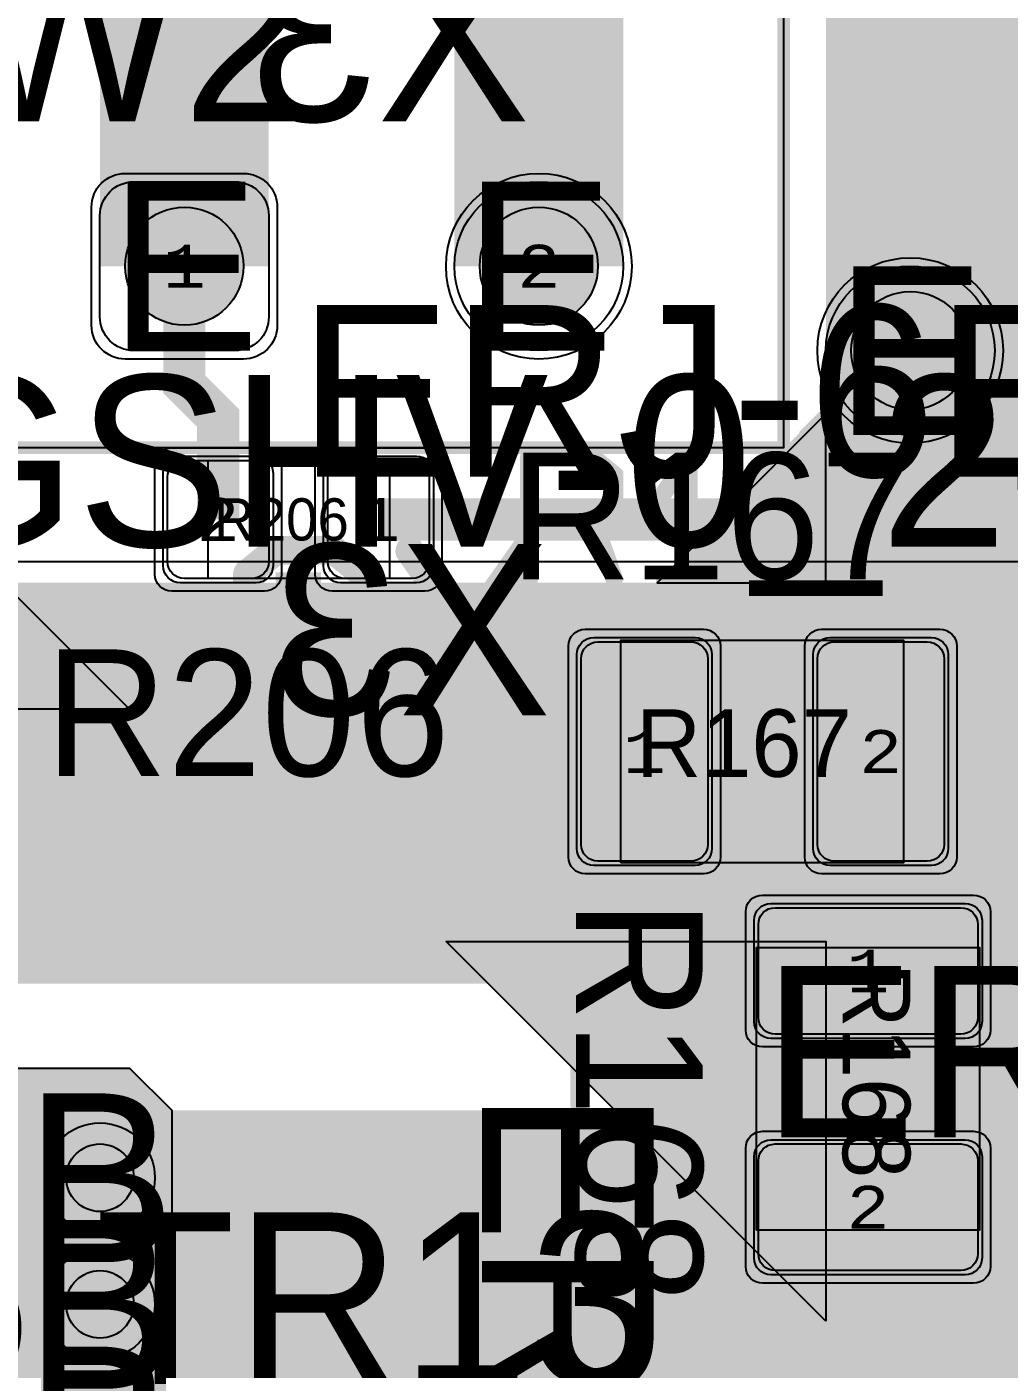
# Model space of a CAD drawing. Extents: x -18 to 179, y -60 to 172.
# Drawn here: x 70.03 to 81.67, y 108.43 to 124.34 of the extents above; entities that cross this region are included whole.
import ezdxf
from ezdxf.enums import TextEntityAlignment as Align

# ---------------------------------------------------------------- set-up
doc = ezdxf.new("R2010")
doc.units = 0
doc.header["$MEASUREMENT"] = 0
for name, color, linetype in [('ASSEMBLY_OUTLINES_BTM', 191, 'CONTINUOUS'), ('ASSEMBLY_OUTLINES_TOP', 102, 'CONTINUOUS'), ('ASSEMBLY_PART_NUMBERS_TOP', 102, 'CONTINUOUS'), ('ASSEMBLY_REF_DES_BTM', 191, 'CONTINUOUS'), ('ASSEMBLY_REF_DES_TOP', 102, 'CONTINUOUS'), ('DRILL_DRAWING', 21, 'CONTINUOUS'), ('GENERATED_SILKSCREEN_BTM', 255, 'CONTINUOUS'), ('GENERATED_SILKSCREEN_TOP', 140, 'CONTINUOUS'), ('MOUNTING_HOLE_PADS_LAYER14', 150, 'CONTINUOUS'), ('MOUNTING_HOLE_PADS_LAYER15', 230, 'CONTINUOUS'), ('MOUNTING_HOLES_LAYER_BOT17', 42, 'CONTINUOUS'), ('MOUNTING_HOLES_LAYER_TOP', 42, 'CONTINUOUS'), ('PART_HOLES_LAYER_BOTTOM', 30, 'CONTINUOUS'), ('PART_HOLES_LAYER_TOP', 30, 'CONTINUOUS'), ('PART_PADS_LAYER_BOTTOM', 230, 'CONTINUOUS'), ('PART_PADS_LAYER_TOP', 150, 'CONTINUOUS'), ('PART_PADS_SMD_TOP', 150, 'CONTINUOUS'), ('PIN_NUMBERS_BTM', 8, 'CONTINUOUS'), ('PIN_NUMBERS_TOP', 8, 'CONTINUOUS'), ('PLACEMENT_OUTLINES_BTM', 222, 'CONTINUOUS'), ('PLACEMENT_OUTLINES_TOP', 130, 'CONTINUOUS'), ('PLANE_DATA_LAYER_BOTTOM', 230, 'CONTINUOUS'), ('PLANE_DATA_LAYER_TOP', 150, 'CONTINUOUS'), ('PLANE_SHAPES_LAYER_BOTTOM', 230, 'CONTINUOUS'), ('PLANE_SHAPES_LAYER_TOP', 150, 'CONTINUOUS'), ('SILKSCREEN_OUTLINES_BTM', 211, 'CONTINUOUS'), ('SILKSCREEN_OUTLINES_TOP', 150, 'CONTINUOUS'), ('SILKSCREEN_REF_DES_BTM', 211, 'CONTINUOUS'), ('SILKSCREEN_REF_DES_TOP', 150, 'CONTINUOUS'), ('SOLDERMASK_PADS_BTM', 102, 'CONTINUOUS'), ('SOLDERMASK_PADS_TOP', 102, 'CONTINUOUS'), ('SOLDERPASTE_PADS_TOP', 254, 'CONTINUOUS'), ('TRACES_LAYER_TOP', 150, 'CONTINUOUS'), ('VIA_HOLES_LAYER_BOTTOM', 30, 'CONTINUOUS'), ('VIA_HOLES_LAYER_TOP', 30, 'CONTINUOUS'), ('VIA_PADS_LAYER_BOTTOM', 230, 'CONTINUOUS'), ('VIA_PADS_LAYER_TOP', 150, 'CONTINUOUS')]:
    doc.layers.add(name, color=color, linetype=linetype)
doc.styles.add('COURIER_NEW', font='COUR.TTF')
doc.styles.add('VERIBEST_GERBER_0', font='txt')

msp = doc.modelspace()

# ---------------------------------------------------------------- hatches: boundary and pattern name
at = {"layer": 'MOUNTING_HOLES_LAYER_BOT17'}
h = msp.add_hatch(color=256, dxfattribs=at)
edge = h.paths.add_edge_path()
edge.add_arc((80.5, 120.5), 0.7, 0, 360)
at = {"layer": 'MOUNTING_HOLES_LAYER_TOP'}
h = msp.add_hatch(color=256, dxfattribs=at)
edge = h.paths.add_edge_path()
edge.add_arc((80.5, 120.5), 0.7, 0, 360)
at = {"layer": 'PART_HOLES_LAYER_BOTTOM'}
h = msp.add_hatch(color=256, dxfattribs=at)
edge = h.paths.add_edge_path()
edge.add_arc((71.9, 121.5), 0.7, 0, 360)
h = msp.add_hatch(color=256, dxfattribs=at)
edge = h.paths.add_edge_path()
edge.add_arc((76.1, 121.5), 0.7, 0, 360)
at = {"layer": 'PART_HOLES_LAYER_TOP'}
h = msp.add_hatch(color=256, dxfattribs=at)
edge = h.paths.add_edge_path()
edge.add_arc((71.9, 121.5), 0.7, 0, 360)
h = msp.add_hatch(color=256, dxfattribs=at)
edge = h.paths.add_edge_path()
edge.add_arc((76.1, 121.5), 0.7, 0, 360)
at = {"layer": 'PLANE_DATA_LAYER_BOTTOM'}
h = msp.add_hatch(color=256, dxfattribs=at)
h.paths.add_polyline_path([(84.5, 109.0762, -0.414213562), (84.4238, 109), (79.531562, 109, -0.198913366), (79.47768, 109.022318), (75.000002, 113.499998, 0.207684346), (74.999996, 113.5), (67.250004, 113.5, 0.207684346), (67.249998, 113.499998), (66.250002, 112.500002), (66.25, 112.499996), (66.25, 91.899, -0.63705457), (66.124822, 91.840625, 0.622482469), (63.251524, 90.573021, -0.402042963), (63.17539, 90.5), (62.3262, 90.5, -0.414213562), (62.25, 90.5762), (62.25, 96.249996), (62.249997, 96.250001), (59.750002, 98.749998, 0.207684346), (59.749996, 98.75), (54.750004, 98.75, 0.207684346), (54.749998, 98.749998), (52.250002, 96.250002), (52.25, 96.249996), (52.249998, 94.53156), (52.249998, 94.531559, -0.198909956), (52.22768, 94.477678), (51.522322, 93.77232, -0.198913366), (51.46844, 93.750002), (49.03156, 93.750002, -0.198913366), (48.977678, 93.77232), (48.27232, 94.477678, -0.198909956), (48.250002, 94.531559), (48.250002, 97.468441, -0.198909956), (48.27232, 97.522322), (51.477678, 100.72768, -0.198913366), (51.53156, 100.749998), (62.249996, 100.75, 0.207684346), (62.250002, 100.750002), (63.499998, 101.999998), (63.5, 102.000004), (63.5, 112.499996), (63.499997, 112.500001), (62.500002, 113.499998, 0.207684346), (62.499996, 113.5), (42.500004, 113.5, 0.207684346), (42.499998, 113.499998), (39.022321, 110.022318, -0.198913366), (38.968439, 110), (33.281863, 110, -0.496231947), (33.208459, 110.096651, 0.068033136), (33.28, 110.619998), (33.28, 110.62, 1), (29.38, 110.62), (29.38, 110.619998, 0.068033136), (29.451541, 110.096651, -0.496235885), (29.378137, 110), (28.3262, 110, -0.414213562), (28.25, 110.0762), (28.25, 117.6738, -0.414213562), (28.3262, 117.75), (77.499996, 117.75, 0.207684346), (77.500002, 117.750002), (79.262729, 119.512731, -0.433046472), (79.373821, 119.509183, 2.260323396), (79.62086, 121.715365, -0.612080087), (79.5, 121.777106), (79.5, 127.4238, -0.414213562), (79.5762, 127.5), (84.4238, 127.5, -0.414213562), (84.5, 127.4238)], flags=0)
h.paths.add_polyline_path([(33.7, 115, -1), (36.8, 115, -1)], flags=0)
h.paths.add_polyline_path([(48.45, 95.75, -1), (52.05, 95.75, -1)], flags=0)
h.paths.add_polyline_path([(62.49, 95.75, -1), (66.09, 95.75, -1)], flags=0)
for points in [[(80.5, 120.5), (80.5, 122.0762)], [(80.5, 120.5), (82.0762, 120.5)], [(80.5, 120.5), (80.5, 118.9238)]]:
    msp.add_hatch(color=256, dxfattribs=at).paths.add_polyline_path(points, is_closed=False, flags=0)
h = msp.add_hatch(color=256, dxfattribs=at)
h.paths.add_polyline_path([(71.75, 91.230342, -0.812871578), (71.603959, 91.199868, 0.795686012), (68.251524, 90.573021, -0.402042963), (68.17539, 90.5), (67.8262, 90.5, -0.414213562), (67.75, 90.5762), (67.750002, 111.46844), (67.750002, 111.468441, -0.198909956), (67.77232, 111.522322), (68.227678, 111.97768, -0.198913366), (68.28156, 111.999998), (71.21844, 111.999998, -0.198913366), (71.272322, 111.97768), (71.727682, 111.52232, -0.198909956), (71.75, 111.468439)], flags=0)
h.paths.add_polyline_path([(67.95, 95.75, -1), (71.55, 95.75, -1)], flags=0)
at = {"layer": 'PLANE_DATA_LAYER_TOP'}
h = msp.add_hatch(color=256, dxfattribs=at)
h.paths.add_polyline_path([(86.5, 102.9238), (86.499998, 94.03156), (86.499998, 94.031559, -0.198909956), (86.47768, 93.977678), (86.272322, 93.77232, -0.198913366), (86.21844, 93.750002), (82.53156, 93.750002, -0.198913366), (82.477678, 93.77232), (77.250002, 98.999998, 0.207684346), (77.249996, 99), (47.750004, 99, 0.207684346), (47.749998, 98.999998), (46.750002, 98.000002), (46.75, 97.999996), (46.749998, 94.03156), (46.749998, 94.031559, -0.198909956), (46.72768, 93.977678), (46.522322, 93.77232, -0.198913366), (46.46844, 93.750002), (39.031562, 93.75, -0.198913366), (38.97768, 93.772318), (34.500002, 98.249998, 0.207684346), (34.499996, 98.25), (19.53156, 98.250002, -0.198913366), (19.477678, 98.27232), (12.750002, 104.999998, 0.207684346), (12.749996, 105), (3.8262, 105, -0.414213562), (3.75, 105.0762), (3.75, 108.1738, -0.414213562), (3.8262, 108.25), (18.218438, 108.25, -0.198913366), (18.27232, 108.227682), (18.999998, 107.500002, 0.207684346), (19.000004, 107.5), (23.5, 107.499999), (36.4238, 107.499998, -0.414213562), (36.5, 107.423798), (36.5, 105.65, 0.414213562), (36.95, 105.2), (39.05, 105.2, 0.414213562), (39.5, 105.65), (39.5, 106.9238, -0.414213562), (39.5762, 107), (40.4238, 107, -0.414213562), (40.5, 106.9238), (40.5, 106.000004), (40.500003, 105.999999), (42.99, 103.51), (43.499998, 103.000002, 0.207684346), (43.500004, 103), (45.499996, 103, 0.207684346), (45.500002, 103.000002), (47.999998, 105.499998), (48, 105.500004), (48, 106.787367, -0.081912832), (48.004036, 106.811837, 0.164930122), (48.004036, 109.188162, -0.081912832), (48, 109.212632), (48.000002, 120.718439, -0.198909956), (48.02232, 120.77232), (48.749998, 121.499998), (48.75, 121.500004), (48.750002, 128.46844), (48.750002, 128.468441, -0.198909956), (48.77232, 128.522322), (49.727678, 129.47768, -0.198913366), (49.78156, 129.499998), (68.9238, 129.5, -0.414213562), (69, 129.4238), (69, 124.3262, -0.414213562), (68.9238, 124.25), (65.000004, 124.25, 0.207684346), (64.999998, 124.249998), (64.250002, 123.500002), (64.25, 123.499996), (64.25, 119.500004), (64.250003, 119.499999), (64.999998, 118.750002, 0.207684346), (65.000004, 118.75), (65.073765, 118.75, -0.549588453), (65.142729, 118.641391, 0.110270202), (65.1, 118.45), (65.1, 117.25, 0.414213562), (65.55, 116.8), (66.95, 116.8, 0.414213562), (67.4, 117.25), (67.4, 118.450001, 0.110269556), (67.357271, 118.64139, -0.110266008), (67.350036, 118.673798), (67.350036, 118.673799, -0.414213562), (67.426236, 118.749999), (68.71844, 118.749998, -0.198913366), (68.772322, 118.72768), (71.249998, 116.250002, 0.207684346), (71.250004, 116.25), (75.4238, 116.25, -0.414213562), (75.5, 116.1738), (75.5, 113.0762, -0.414213562), (75.4238, 113), (52.000004, 113, 0.207684346), (51.999998, 112.999998), (49.750002, 110.750002), (49.75, 110.749996), (49.75, 105.500004), (49.750003, 105.499999), (52.249998, 103.000002, 0.207684346), (52.250004, 103), (62.5738, 103, -0.414213562), (62.65, 102.9238), (62.65, 101.75, 0.414213562), (63.1, 101.3), (65.4, 101.3, 0.414213562), (65.85, 101.75), (65.85, 102.9238, -0.414213562), (65.9262, 103), (71.579649, 103, -0.669857772), (71.63328, 102.869669, 0.200116963), (71.5, 102.55), (71.5, 100.65, 0.414213562), (71.95, 100.2), (74.05, 100.2, 0.414213562), (74.5, 100.65), (74.5, 102.55, 0.200116963), (74.36672, 102.869669, -0.669857772), (74.420351, 103), (78.5738, 103, -0.414213562), (78.65, 102.9238), (78.65, 101.75, 0.414213562), (79.1, 101.3), (81.4, 101.3, 0.414213562), (81.85, 101.75), (81.85, 102.9238, -0.414213562), (81.9262, 103), (83.388571, 103, -0.414213562), (83.464771, 102.9238, -0.059444601), (83.462632, 102.905872, 0.059444266), (83.45, 102.8), (83.45, 100.7, 0.414213562), (83.9, 100.25), (85.8, 100.25, 0.414213562), (86.25, 100.7), (86.25, 102.8, 0.059444266), (86.237368, 102.905872, -0.059444601), (86.235229, 102.9238, -0.414213562), (86.311429, 103), (86.4238, 103, -0.414213562)], flags=0)
h.paths.add_polyline_path([(9.177854, 105.975715, 0.787865658), (11.73, 106.589999), (11.73, 106.590001, 0.787865658), (9.177854, 107.204285, -0.611991571), (9.042146, 107.204285, 0.612002153), (6.637854, 107.204285, -0.611991571), (6.502146, 107.204285, 0.787865658), (3.95, 106.590001), (3.95, 106.589999, 0.787865658), (6.502146, 105.975715, -0.611991571), (6.637854, 105.975715, 0.612002153), (9.042146, 105.975715, -0.611991571)], flags=0)
h.paths.add_polyline_path([(28.999998, 101.749998), (29, 101.750004), (29, 104.249996), (28.999997, 104.250001), (27.500002, 105.749998, 0.207684346), (27.499996, 105.75), (25.000004, 105.75, 0.207684346), (24.999998, 105.749998), (23.500002, 104.250002), (23.5, 104.249996), (23.5, 101.750004), (23.500003, 101.749999), (24.999998, 100.250002, 0.207684346), (25.000004, 100.25), (27.499996, 100.25, 0.207684346), (27.500002, 100.250002)], flags=0)
h.paths.add_polyline_path([(42.99, 95.75, -1), (46.59, 95.75, -1)], flags=0)
h.paths.add_polyline_path([(56.25, 100.075, 0.414213562), (56.6, 100.425), (56.6, 101.125, 0.414213562), (56.25, 101.475), (55.25, 101.475, 0.414213562), (54.9, 101.125), (54.9, 100.425, 0.414213562), (55.25, 100.075)], flags=0)
h.paths.add_polyline_path([(82.49, 95.75, -1), (86.09, 95.75, -1)], flags=0)
h = msp.add_hatch(color=256, dxfattribs=at)
h.paths.add_polyline_path([(110.5, 104.5762, -0.414213562), (110.4238, 104.5), (106.1762, 104.5, -0.414213562), (106.1, 104.5762), (106.1, 105.75, 0.414213562), (105.65, 106.2), (103.35, 106.2, 0.414213562), (102.9, 105.75), (102.9, 104.5762, -0.414213562), (102.8238, 104.5), (81.9262, 104.5, -0.414213562), (81.85, 104.5762), (81.85, 105.75, 0.414213562), (81.4, 106.2), (79.1, 106.2, 0.414213562), (78.65, 105.75), (78.65, 104.5762, -0.414213562), (78.5738, 104.5), (74.420351, 104.5, -0.669857772), (74.36672, 104.630331, 0.200116963), (74.5, 104.95), (74.5, 106.85, 0.414213562), (74.05, 107.3), (71.95, 107.3, 0.414213562), (71.5, 106.85), (71.5, 104.95, 0.200116963), (71.63328, 104.630331, -0.669857772), (71.579649, 104.5), (65.9262, 104.5, -0.414213562), (65.85, 104.5762), (65.85, 105.75, 0.414213562), (65.4, 106.2), (63.1, 106.2, 0.414213562), (62.65, 105.75), (62.65, 104.5762, -0.414213562), (62.5738, 104.5), (57.3262, 104.5, -0.414213562), (57.25, 104.5762), (57.25, 111.4238, -0.414213562), (57.3262, 111.5), (78.62109, 111.5, -0.796955112), (78.654239, 111.355188, 0.287752069), (78.4, 110.95), (78.4, 109.75, 0.414213562), (78.85, 109.3), (81.15, 109.3, 0.414213562), (81.6, 109.75), (81.6, 110.95, 0.287752069), (81.345761, 111.355188, -0.796955112), (81.37891, 111.5), (110.4238, 111.5, -0.414213562), (110.5, 111.4238)], flags=0)
h.paths.add_polyline_path([(61.25, 105.5, 0.414213562), (61.9, 106.15), (61.9, 109.35, 0.414213562), (61.25, 110), (58.65, 110, 0.414213562), (58, 109.35), (58, 106.15, 0.414213562), (58.65, 105.5)], flags=0)
for points in [[(78.9, 110.9), (78.335747, 111.061489)], [(81.1, 110.9), (81.664256, 111.061479)], [(78.9, 109.8), (78.47792, 109.37792)], [(81.1, 109.8), (81.52208, 109.37792)]]:
    msp.add_hatch(color=256, dxfattribs=at).paths.add_polyline_path(points, is_closed=False, flags=0)
at = {"layer": 'PLANE_SHAPES_LAYER_BOTTOM'}
for points in [[(79.5, 119.75), (77.5, 117.75), (79.5, 117.75)], [(79.5, 109), (75, 113.5), (79.5, 113.5)], [(71.75, 90.5), (67.75, 90.5), (67.75, 111.5), (68.25, 112), (71.25, 112), (71.75, 111.5)]]:
    msp.add_hatch(color=256, dxfattribs=at).paths.add_polyline_path(points, flags=0)
at = {"layer": 'PLANE_SHAPES_LAYER_TOP'}
msp.add_hatch(color=256, dxfattribs=at).paths.add_polyline_path([(69, 118.5), (71.25, 116.25), (69, 116.25)], flags=0)
at = {"layer": 'VIA_HOLES_LAYER_BOTTOM'}
h = msp.add_hatch(color=256, dxfattribs=at)
edge = h.paths.add_edge_path()
edge.add_arc((70.9, 110.7), 0.4, 0, 360)
h = msp.add_hatch(color=256, dxfattribs=at)
edge = h.paths.add_edge_path()
edge.add_arc((70.9, 109.2), 0.4, 0, 360)
at = {"layer": 'VIA_HOLES_LAYER_TOP'}
h = msp.add_hatch(color=256, dxfattribs=at)
edge = h.paths.add_edge_path()
edge.add_arc((70.9, 110.7), 0.4, 0, 360)
h = msp.add_hatch(color=256, dxfattribs=at)
edge = h.paths.add_edge_path()
edge.add_arc((70.9, 109.2), 0.4, 0, 360)

# ---------------------------------------------------------------- linework, layer by layer
at = {"layer": 'ASSEMBLY_OUTLINES_BTM'}
msp.add_lwpolyline([(69, 119.35), (69, 129.15), (79, 129.15), (79, 119.35)], close=True, dxfattribs=at)
for centre in [(51, 145), (96.75, 145)]:
    msp.add_circle(centre, 22.5, dxfattribs=at)
at = {"layer": 'ASSEMBLY_OUTLINES_TOP'}
for points in [[(72.18, 117.8), (72.18, 119.2), (74.33, 119.2), (74.33, 117.8)], [(41, 98), (41, 118), (118, 118), (118, 98)], [(77.07, 114.43), (77.07, 117.07), (80.42, 117.07), (80.42, 114.43)], [(78.68, 110.08), (78.68, 113.43), (81.32, 113.43), (81.32, 110.08)]]:
    msp.add_lwpolyline(points, close=True, dxfattribs=at)
at = {"layer": 'GENERATED_SILKSCREEN_BTM', "const_width": 0.15}
msp.add_lwpolyline([(119.250005, 145, -0.301696762), (105.485907, 124.265147, 0.000004483), (105.485912, 124.265159, 1.199961182), (81.227729, 161.288305, 0.000003714), (81.227719, 161.288309, -0.659507056), (119.250005, 145)], format="xyb", dxfattribs=at)
msp.add_lwpolyline([(69, 119.35), (69, 129.15), (79, 129.15), (79, 119.35)], close=True, dxfattribs=at)
at = {"layer": 'GENERATED_SILKSCREEN_BTM', "const_width": 0.254}
for points in [[(73.695776, 116.151584), (74.039184, 116.429968), (74.04528, 116.434032), (74.049344, 116.440128), (74.051376, 116.446224), (74.051376, 116.45232), (74.049344, 116.466544), (74.041216, 116.480768), (74.031056, 116.490928), (74.018864, 116.499056), (74.00464, 116.501088), (73.990416, 116.497024), (73.6592, 116.226768), (73.002864, 116.226768), (72.685872, 116.4828), (72.685872, 116.860752), (72.9988, 117.118816), (73.336112, 117.118816), (73.352368, 117.12288), (73.362528, 117.131008), (73.368624, 117.145232), (73.370656, 117.159456), (73.368624, 117.17368), (73.362528, 117.185872), (73.352368, 117.196032), (73.336112, 117.200096), (72.9988, 117.200096), (72.685872, 117.45816), (72.685872, 117.836112), (73.002864, 118.092144), (73.6592, 118.092144), (73.990416, 117.821888), (74.00464, 117.817824), (74.018864, 117.819856), (74.031056, 117.825952), (74.041216, 117.838144), (74.049344, 117.850336), (74.051376, 117.86456), (74.051376, 117.872688), (74.049344, 117.878784), (74.04528, 117.88488), (74.039184, 117.888944), (73.695776, 118.167328), (73.68968, 118.16936), (73.683584, 118.171392), (73.681552, 118.173424), (73.673424, 118.175456), (72.98864, 118.175456), (72.97848, 118.173424), (72.974416, 118.171392), (72.970352, 118.16936), (72.962224, 118.167328), (72.618816, 117.888944), (72.61272, 117.878784), (72.610688, 117.870656), (72.606624, 117.86456), (72.604592, 117.856432), (72.604592, 117.43784), (72.606624, 117.431744), (72.610688, 117.41752), (72.61272, 117.40736), (72.618816, 117.403296), (72.91752, 117.159456), (72.618816, 116.915616), (72.616784, 116.911552), (72.61272, 116.907488), (72.610688, 116.905456), (72.610688, 116.901392), (72.606624, 116.887168), (72.604592, 116.881072), (72.604592, 116.46248), (72.606624, 116.45232), (72.610688, 116.444192), (72.61272, 116.436064), (72.618816, 116.429968), (72.962224, 116.151584), (72.970352, 116.14752), (72.972384, 116.145488), (72.97848, 116.145488), (72.980512, 116.143456), (72.982544, 116.143456), (72.98864, 116.143456), (73.673424, 116.143456), (73.681552, 116.145488), (73.68968, 116.14752), (73.695776, 116.151584)], [(74.597984, 116.161744), (75.250256, 117.086304), (75.902528, 116.161744), (75.908624, 116.153616), (75.91472, 116.149552), (75.920816, 116.14752), (75.926912, 116.14752), (75.941136, 116.151584), (75.953328, 116.15768), (75.963488, 116.16784), (75.971616, 116.180032), (75.973648, 116.196288), (75.967552, 116.210512), (75.303088, 117.159456), (75.967552, 118.1084), (75.973648, 118.122624), (75.973648, 118.136848), (75.96552, 118.151072), (75.95536, 118.161232), (75.941136, 118.167328), (75.926912, 118.171392), (75.91472, 118.16936), (75.902528, 118.1592), (75.250256, 117.232608), (74.597984, 118.1592), (74.587824, 118.16936), (74.575632, 118.171392), (74.561408, 118.167328), (74.547184, 118.161232), (74.534992, 118.151072), (74.528896, 118.136848), (74.526864, 118.122624), (74.530928, 118.1084), (75.201488, 117.159456), (74.530928, 116.210512), (74.526864, 116.194256), (74.528896, 116.180032), (74.534992, 116.165808), (74.547184, 116.155648), (74.561408, 116.14752), (74.5736, 116.145488), (74.587824, 116.149552), (74.597984, 116.161744)]]:
    msp.add_lwpolyline(points, dxfattribs=at)
at = {"layer": 'GENERATED_SILKSCREEN_TOP', "const_width": 0.15}
for points in [[(77.01375, 118.6945), (77.01825, 118.6975), (77.01975, 118.705), (77.02425, 118.7125), (77.02425, 118.72), (77.02425, 119.029), (77.02425, 119.0365), (77.01975, 119.041), (77.01975, 119.0455), (77.01825, 119.047), (77.01675, 119.0485), (77.01375, 119.0515), (76.75875, 119.2585), (76.75125, 119.2615), (76.74525, 119.263), (76.73925, 119.2645), (75.98325, 119.2645), (75.96975, 119.2615), (75.96075, 119.254), (75.95325, 119.245), (75.95025, 119.2345), (75.95025, 117.7945), (75.95325, 117.7825), (75.96075, 117.775), (75.96975, 117.7705), (75.98025, 117.769), (75.99225, 117.7705), (76.00275, 117.775), (76.01025, 117.7825), (76.01325, 117.7945), (76.01325, 118.4845), (76.71825, 118.4845), (76.96425, 117.7855), (76.97025, 117.775), (76.98075, 117.769), (76.99275, 117.7675), (77.00175, 117.7705), (77.01075, 117.775), (77.01825, 117.7825), (77.02275, 117.793), (77.01975, 117.805), (76.77375, 118.504), (77.01375, 118.6945)], [(77.58525, 117.826), (77.57325, 117.823), (77.56725, 117.817), (77.56275, 117.8065), (77.56125, 117.7945), (77.56275, 117.784), (77.56725, 117.7735), (77.57325, 117.766), (77.58525, 117.7645), (78.17025, 117.7645), (78.18075, 117.766), (78.18975, 117.7735), (78.19425, 117.784), (78.19575, 117.7945), (78.19425, 117.8065), (78.18975, 117.817), (78.18075, 117.823), (78.17025, 117.826), (77.90625, 117.826), (77.90625, 119.2345), (77.90475, 119.245), (77.90025, 119.2525), (77.89275, 119.257), (77.88225, 119.2585), (77.87475, 119.26), (77.86725, 119.26), (77.86125, 119.257), (77.85525, 119.251), (77.56275, 118.84), (77.55825, 118.8295), (77.55825, 118.819), (77.56275, 118.81), (77.57025, 118.8025), (77.57925, 118.7965), (77.58975, 118.7935), (77.59575, 118.7935), (77.60025, 118.795), (77.60775, 118.804), (77.84775, 119.14), (77.84775, 117.826), (77.58525, 117.826)], [(79.54275, 119.2585), (79.79475, 119.053), (79.80225, 119.0455), (79.80375, 119.0335), (79.80225, 119.0245), (79.79925, 119.017), (79.79475, 119.011), (79.78725, 119.005), (79.77975, 119.0005), (79.77225, 118.999), (79.76475, 118.999), (79.75875, 119.0035), (79.51275, 119.203), (79.02675, 119.203), (78.79575, 119.014), (78.79575, 118.4755), (78.99975, 118.642), (79.00575, 118.6435), (79.00875, 118.645), (79.01025, 118.645), (79.01025, 118.6465), (79.01775, 118.648), (79.52325, 118.648), (79.52925, 118.6465), (79.52925, 118.645), (79.53225, 118.645), (79.53675, 118.6435), (79.54125, 118.642), (79.79475, 118.438), (79.79625, 118.4335), (79.79925, 118.432), (79.80075, 118.4305), (79.80075, 118.4275), (79.80375, 118.417), (79.80525, 118.4125), (79.80525, 118), (79.80375, 117.9925), (79.80075, 117.9865), (79.79925, 117.9805), (79.79475, 117.976), (79.54275, 117.7705), (79.53525, 117.7675), (79.53375, 117.766), (79.53075, 117.766), (79.52775, 117.7645), (79.52625, 117.7645), (79.52325, 117.7645), (79.01775, 117.7645), (79.01175, 117.766), (79.00575, 117.7675), (78.99975, 117.7705), (78.74775, 117.976), (78.74475, 117.979), (78.74175, 117.9805), (78.73875, 117.985), (78.73575, 117.9955), (78.73425, 118), (78.73425, 119.029), (78.73575, 119.0365), (78.73875, 119.0425), (78.74175, 119.0455), (78.74475, 119.0485), (78.74775, 119.053), (78.99975, 119.2585), (79.00575, 119.26), (79.01025, 119.2615), (79.01175, 119.263), (79.01775, 119.2645), (79.52325, 119.2645), (79.52925, 119.263), (79.53075, 119.263), (79.53225, 119.2615), (79.53675, 119.26), (79.54275, 119.2585)], [(80.35875, 117.8095), (80.35575, 117.799), (80.35725, 117.7885), (80.36475, 117.7795), (80.37225, 117.7735), (80.38275, 117.7705), (80.39325, 117.769), (80.40225, 117.772), (80.40975, 117.781), (81.21825, 119.2195), (81.22125, 119.227), (81.22125, 119.233), (81.22125, 119.239), (81.21825, 119.245), (81.21375, 119.254), (81.20775, 119.26), (81.20025, 119.263), (81.19275, 119.2645), (80.18025, 119.2645), (80.16975, 119.2615), (80.16225, 119.254), (80.15625, 119.245), (80.15475, 119.233), (80.15625, 119.2225), (80.16225, 119.212), (80.16975, 119.2045), (80.18025, 119.203), (81.14175, 119.203), (80.35875, 117.8095)], [(76.01325, 119.203), (76.73025, 119.203), (76.96425, 119.014), (76.96425, 118.735), (76.73025, 118.5445), (76.01325, 118.5445), (76.01325, 119.203)], [(78.79575, 118.3975), (78.79575, 118.015), (79.02675, 117.826), (79.51125, 117.826), (79.74525, 118.015), (79.74525, 118.3975), (79.51125, 118.588), (79.02675, 118.588), (78.79575, 118.3975)], [(71.5145, 116.3645), (71.519, 116.3675), (71.5205, 116.375), (71.525, 116.3825), (71.525, 116.39), (71.525, 116.699), (71.525, 116.7065), (71.5205, 116.711), (71.5205, 116.7155), (71.519, 116.717), (71.5175, 116.7185), (71.5145, 116.7215), (71.2595, 116.9285), (71.252, 116.9315), (71.246, 116.933), (71.24, 116.9345), (70.484, 116.9345), (70.4705, 116.9315), (70.4615, 116.924), (70.454, 116.915), (70.451, 116.9045), (70.451, 115.4645), (70.454, 115.4525), (70.4615, 115.445), (70.4705, 115.4405), (70.481, 115.439), (70.493, 115.4405), (70.5035, 115.445), (70.511, 115.4525), (70.514, 115.4645), (70.514, 116.1545), (71.219, 116.1545), (71.465, 115.4555), (71.471, 115.445), (71.4815, 115.439), (71.4935, 115.4375), (71.5025, 115.4405), (71.5115, 115.445), (71.519, 115.4525), (71.5235, 115.463), (71.5205, 115.475), (71.2745, 116.174), (71.5145, 116.3645)], [(70.514, 116.873), (71.231, 116.873), (71.465, 116.684), (71.465, 116.405), (71.231, 116.2145), (70.514, 116.2145), (70.514, 116.873)], [(72.6785, 116.9285), (72.9305, 116.723), (72.935, 116.7155), (72.9365, 116.7095), (72.9395, 116.705), (72.941, 116.699), (72.941, 116.4935), (72.9395, 116.4875), (72.9365, 116.4785), (72.935, 116.471), (72.9305, 116.468), (71.9315, 115.6565), (71.9315, 115.496), (72.911, 115.496), (72.9215, 115.493), (72.9305, 115.487), (72.935, 115.4765), (72.9365, 115.4645), (72.935, 115.454), (72.9305, 115.4435), (72.9215, 115.4375), (72.911, 115.4345), (71.9, 115.4345), (71.888, 115.4375), (71.8805, 115.445), (71.873, 115.4525), (71.87, 115.4645), (71.87, 115.67), (71.8715, 115.6745), (71.8745, 115.685), (71.8775, 115.6895), (71.8805, 115.6925), (71.8835, 115.6955), (72.881, 116.5085), (72.881, 116.684), (72.647, 116.873), (72.1625, 116.873), (71.918, 116.6735), (71.9075, 116.6705), (71.897, 116.672), (71.888, 116.6765), (71.882, 116.6855), (71.876, 116.6945), (71.8745, 116.705), (71.8745, 116.711), (71.876, 116.7155), (71.8835, 116.723), (72.1355, 116.9285), (72.1415, 116.93), (72.146, 116.9315), (72.1475, 116.933), (72.1535, 116.9345), (72.659, 116.9345), (72.665, 116.933), (72.6665, 116.933), (72.668, 116.9315), (72.6725, 116.93), (72.6785, 116.9285)], [(73.301, 116.723), (73.553, 116.9285), (73.559, 116.93), (73.5635, 116.9315), (73.565, 116.933), (73.571, 116.9345), (74.0765, 116.9345), (74.0825, 116.933), (74.084, 116.933), (74.0855, 116.9315), (74.09, 116.93), (74.096, 116.9285), (74.348, 116.723), (74.3525, 116.7155), (74.354, 116.7095), (74.357, 116.705), (74.3585, 116.699), (74.3585, 115.67), (74.357, 115.6655), (74.354, 115.655), (74.3525, 115.652), (74.348, 115.646), (74.096, 115.4405), (74.09, 115.439), (74.087, 115.4375), (74.084, 115.436), (74.081, 115.4345), (74.0765, 115.4345), (73.571, 115.4345), (73.565, 115.436), (73.559, 115.4375), (73.553, 115.4405), (73.301, 115.646), (73.298, 115.649), (73.295, 115.6505), (73.292, 115.655), (73.289, 115.6655), (73.2875, 115.67), (73.2875, 116.699), (73.289, 116.705), (73.292, 116.7095), (73.295, 116.7155), (73.301, 116.723)], [(73.349, 116.684), (73.349, 115.685), (73.4375, 115.61), (74.1635, 116.7935), (74.0645, 116.873), (73.58, 116.873), (73.349, 116.684)], [(75.5135, 116.9285), (75.7655, 116.723), (75.773, 116.7155), (75.7745, 116.7035), (75.773, 116.6945), (75.77, 116.687), (75.7655, 116.681), (75.758, 116.675), (75.7505, 116.6705), (75.743, 116.669), (75.7355, 116.669), (75.7295, 116.6735), (75.4835, 116.873), (74.9975, 116.873), (74.7665, 116.684), (74.7665, 116.1455), (74.9705, 116.312), (74.9765, 116.3135), (74.9795, 116.315), (74.981, 116.315), (74.981, 116.3165), (74.9885, 116.318), (75.494, 116.318), (75.5, 116.3165), (75.5, 116.315), (75.503, 116.315), (75.5075, 116.3135), (75.512, 116.312), (75.7655, 116.108), (75.767, 116.1035), (75.77, 116.102), (75.7715, 116.1005), (75.7715, 116.0975), (75.7745, 116.087), (75.776, 116.0825), (75.776, 115.67), (75.7745, 115.6625), (75.7715, 115.6565), (75.77, 115.6505), (75.7655, 115.646), (75.5135, 115.4405), (75.506, 115.4375), (75.5045, 115.436), (75.5015, 115.436), (75.4985, 115.4345), (75.497, 115.4345), (75.494, 115.4345), (74.9885, 115.4345), (74.9825, 115.436), (74.9765, 115.4375), (74.9705, 115.4405), (74.7185, 115.646), (74.7155, 115.649), (74.7125, 115.6505), (74.7095, 115.655), (74.7065, 115.6655), (74.705, 115.67), (74.705, 116.699), (74.7065, 116.7065), (74.7095, 116.7125), (74.7125, 116.7155), (74.7155, 116.7185), (74.7185, 116.723), (74.9705, 116.9285), (74.9765, 116.93), (74.981, 116.9315), (74.9825, 116.933), (74.9885, 116.9345), (75.494, 116.9345), (75.5, 116.933), (75.5015, 116.933), (75.503, 116.9315), (75.5075, 116.93), (75.5135, 116.9285)], [(73.4855, 115.571), (73.58, 115.496), (74.0645, 115.496), (74.2985, 115.685), (74.2985, 116.684), (74.21, 116.7545), (73.4855, 115.571)], [(74.7665, 116.0675), (74.7665, 115.685), (74.9975, 115.496), (75.482, 115.496), (75.716, 115.685), (75.716, 116.0675), (75.482, 116.258), (74.9975, 116.258), (74.7665, 116.0675)], [(77.476, 112.7355), (77.479, 112.731), (77.4865, 112.7295), (77.494, 112.725), (77.5015, 112.725), (77.8105, 112.725), (77.818, 112.725), (77.8225, 112.7295), (77.827, 112.7295), (77.8285, 112.731), (77.83, 112.7325), (77.8345, 112.7355), (78.04, 112.9905), (78.043, 112.998), (78.0445, 113.0025), (78.046, 113.01), (78.046, 113.766), (78.043, 113.7795), (78.0355, 113.787), (78.028, 113.796), (78.016, 113.799), (76.576, 113.799), (76.564, 113.796), (76.5565, 113.7885), (76.552, 113.7795), (76.5505, 113.769), (76.552, 113.757), (76.5565, 113.7465), (76.564, 113.739), (76.576, 113.736), (77.266, 113.736), (77.266, 113.031), (76.567, 112.785), (76.5565, 112.779), (76.5505, 112.7685), (76.549, 112.7565), (76.552, 112.7475), (76.558, 112.7385), (76.5655, 112.731), (76.5745, 112.7265), (76.5865, 112.7295), (77.2855, 112.9755), (77.476, 112.7355)], [(77.9845, 113.736), (77.9845, 113.0175), (77.7955, 112.785), (77.5165, 112.785), (77.326, 113.0175), (77.326, 113.736), (77.9845, 113.736)], [(76.6075, 112.164), (76.606, 112.176), (76.5985, 112.182), (76.588, 112.1865), (76.576, 112.188), (76.5655, 112.1865), (76.555, 112.182), (76.5475, 112.176), (76.546, 112.164), (76.546, 111.579), (76.5475, 111.5685), (76.555, 111.5595), (76.5655, 111.555), (76.576, 111.5535), (76.588, 111.555), (76.5985, 111.5595), (76.606, 111.5685), (76.6075, 111.579), (76.6075, 111.843), (78.016, 111.843), (78.0265, 111.8445), (78.034, 111.849), (78.0385, 111.8565), (78.04, 111.867), (78.0415, 111.8745), (78.0415, 111.882), (78.0385, 111.888), (78.0325, 111.894), (77.6215, 112.1865), (77.611, 112.191), (77.602, 112.191), (77.5915, 112.1865), (77.584, 112.179), (77.578, 112.17), (77.575, 112.1595), (77.578, 112.149), (77.5855, 112.1415), (77.9215, 111.9015), (76.6075, 111.9015), (76.6075, 112.164)], [(78.04, 110.2065), (77.8345, 109.9545), (77.827, 109.947), (77.815, 109.9455), (77.8075, 109.947), (77.8, 109.95), (77.7925, 109.9545), (77.7865, 109.962), (77.782, 109.9695), (77.7805, 109.977), (77.7805, 109.9845), (77.785, 109.9905), (77.9845, 110.2365), (77.9845, 110.7225), (77.7955, 110.9535), (77.257, 110.9535), (77.4235, 110.7495), (77.425, 110.7435), (77.4265, 110.7405), (77.4265, 110.739), (77.428, 110.739), (77.4295, 110.7315), (77.4295, 110.226), (77.428, 110.22), (77.4265, 110.2185), (77.4265, 110.217), (77.425, 110.2125), (77.4235, 110.2065), (77.2195, 109.9545), (77.2165, 109.953), (77.2135, 109.95), (77.212, 109.9485), (77.209, 109.9485), (77.1985, 109.9455), (77.194, 109.944), (76.7815, 109.944), (76.774, 109.9455), (76.768, 109.9485), (76.762, 109.95), (76.7575, 109.9545), (76.552, 110.2065), (76.549, 110.214), (76.5475, 110.2155), (76.5475, 110.2185), (76.5475, 110.2215), (76.546, 110.223), (76.546, 110.226), (76.546, 110.7315), (76.5475, 110.7375), (76.549, 110.7435), (76.552, 110.7495), (76.7575, 111.0015), (76.7605, 111.0045), (76.762, 111.0075), (76.7665, 111.0105), (76.777, 111.0135), (76.7815, 111.015), (77.8105, 111.015), (77.818, 111.0135), (77.824, 111.0105), (77.8285, 111.0075), (77.83, 111.0045), (77.8345, 111.0015), (78.04, 110.7495), (78.0415, 110.7435), (78.043, 110.739), (78.0445, 110.7375), (78.046, 110.7315), (78.046, 110.226), (78.0445, 110.22), (78.0445, 110.2185), (78.043, 110.217), (78.0415, 110.2125), (78.04, 110.2065)], [(77.179, 110.9535), (76.7965, 110.9535), (76.6075, 110.7225), (76.6075, 110.238), (76.7965, 110.004), (77.179, 110.004), (77.3695, 110.238), (77.3695, 110.7225), (77.179, 110.9535)], [(77.4925, 108.591), (77.3485, 108.639), (77.2045, 108.591), (77.2, 108.591), (77.194, 108.5895), (76.7305, 108.5895), (76.726, 108.5895), (76.7215, 108.591), (76.7155, 108.5925), (76.7095, 108.5985), (76.555, 108.7485), (76.549, 108.7545), (76.5475, 108.7635), (76.546, 108.7695), (76.546, 109.32), (76.546, 109.3245), (76.5475, 109.329), (76.549, 109.335), (76.555, 109.341), (76.7095, 109.491), (76.7155, 109.497), (76.7215, 109.5), (76.7305, 109.5), (77.194, 109.5), (77.2, 109.5), (77.203, 109.5), (77.2045, 109.4985), (77.3485, 109.4505), (77.4925, 109.4985), (77.494, 109.5), (77.503, 109.5), (77.863, 109.5), (77.869, 109.5), (77.8765, 109.497), (77.884, 109.491), (78.0385, 109.341), (78.043, 109.335), (78.0445, 109.329), (78.046, 109.3245), (78.046, 109.32), (78.046, 108.7695), (78.0445, 108.7635), (78.043, 108.7545), (78.0385, 108.7485), (77.884, 108.5985), (77.875, 108.5925), (77.869, 108.591), (77.863, 108.5895), (77.503, 108.5895), (77.497, 108.5895), (77.494, 108.591), (77.4925, 108.591)], [(77.188, 109.44), (76.744, 109.44), (76.6075, 109.305), (76.6075, 108.7815), (76.744, 108.6495), (77.188, 108.6495), (77.317, 108.693), (77.317, 109.3995), (77.188, 109.44)], [(77.8465, 109.44), (77.506, 109.44), (77.377, 109.3995), (77.377, 108.693), (77.506, 108.6495), (77.8465, 108.6495), (77.9845, 108.7815), (77.9845, 109.305), (77.8465, 109.44)]]:
    msp.add_lwpolyline(points, dxfattribs=at)
for points in [[(73.519515, 119.200005, 0.000011097), (73.519508, 119.199995), (72.980492, 119.199995, 0.000011097), (72.980485, 119.200005), (73.519515, 119.200005)], [(73.519515, 117.799995), (72.980485, 117.799995, 0.000011097), (72.980492, 117.800005), (73.519508, 117.800005, 0.000011097), (73.519515, 117.799995)], [(79.333844, 117.070005, 0.000011642), (79.333836, 117.069995), (78.166164, 117.069995, 0.000011642), (78.166156, 117.070005), (79.333844, 117.070005)], [(79.333844, 114.429995), (78.166156, 114.429995, 0.000011642), (78.166164, 114.430005), (79.333836, 114.430005, 0.000011642), (79.333844, 114.429995)], [(78.680005, 111.166164, 0.000011642), (78.679995, 111.166156), (78.679995, 112.333844, 0.000011642), (78.680005, 112.333836), (78.680005, 111.166164)], [(81.320005, 111.166156, 0.000011642), (81.319995, 111.166164), (81.319995, 112.333836, 0.000011642), (81.320005, 112.333844), (81.320005, 111.166156)]]:
    msp.add_lwpolyline(points, format="xyb", dxfattribs=at)
at = {"layer": 'MOUNTING_HOLE_PADS_LAYER14'}
msp.add_circle((80.5, 120.5), 1, dxfattribs=at)
at = {"layer": 'MOUNTING_HOLE_PADS_LAYER15'}
msp.add_circle((80.5, 120.5), 1, dxfattribs=at)
at = {"layer": 'MOUNTING_HOLES_LAYER_BOT17'}
msp.add_circle((80.5, 120.5), 0.7, dxfattribs=at)
at = {"layer": 'MOUNTING_HOLES_LAYER_TOP'}
msp.add_circle((80.5, 120.5), 0.7, dxfattribs=at)
at = {"layer": 'PART_HOLES_LAYER_BOTTOM'}
for centre in [(71.9, 121.5), (76.1, 121.5)]:
    msp.add_circle(centre, 0.7, dxfattribs=at)
at = {"layer": 'PART_HOLES_LAYER_TOP'}
for centre in [(71.9, 121.5), (76.1, 121.5)]:
    msp.add_circle(centre, 0.7, dxfattribs=at)
at = {"layer": 'PART_PADS_LAYER_BOTTOM'}
msp.add_lwpolyline([(70.9, 122.1, -0.414213562), (71.3, 122.5), (72.5, 122.5, -0.414213562), (72.9, 122.1), (72.9, 120.9, -0.414213562), (72.5, 120.5), (71.3, 120.5, -0.414213562), (70.9, 120.9)], format="xyb", close=True, dxfattribs=at)
msp.add_circle((76.1, 121.5), 1, dxfattribs=at)
at = {"layer": 'PART_PADS_LAYER_TOP'}
msp.add_lwpolyline([(70.9, 122.1, -0.414213562), (71.3, 122.5), (72.5, 122.5, -0.414213562), (72.9, 122.1), (72.9, 120.9, -0.414213562), (72.5, 120.5), (71.3, 120.5, -0.414213562), (70.9, 120.9)], format="xyb", close=True, dxfattribs=at)
msp.add_circle((76.1, 121.5), 1, dxfattribs=at)
at = {"layer": 'PART_PADS_SMD_TOP'}
for points in [[(72.75, 119.25, -0.414213562), (72.95, 119.05), (72.95, 117.95, -0.414213562), (72.75, 117.75), (71.85, 117.75, -0.414213562), (71.65, 117.95), (71.65, 119.05, -0.414213562), (71.85, 119.25)], [(74.65, 119.25, -0.414213562), (74.85, 119.05), (74.85, 117.95, -0.414213562), (74.65, 117.75), (73.75, 117.75, -0.414213562), (73.55, 117.95), (73.55, 119.05, -0.414213562), (73.75, 119.25)], [(76.75, 114.4, -0.414213562), (76.55, 114.6), (76.55, 116.9, -0.414213562), (76.75, 117.1), (77.95, 117.1, -0.414213562), (78.15, 116.9), (78.15, 114.6, -0.414213562), (77.95, 114.4)], [(79.55, 114.4, -0.414213562), (79.35, 114.6), (79.35, 116.9, -0.414213562), (79.55, 117.1), (80.75, 117.1, -0.414213562), (80.95, 116.9), (80.95, 114.6, -0.414213562), (80.75, 114.4)], [(78.65, 113.75, -0.414213562), (78.85, 113.95), (81.15, 113.95, -0.414213562), (81.35, 113.75), (81.35, 112.55, -0.414213562), (81.15, 112.35), (78.85, 112.35, -0.414213562), (78.65, 112.55)], [(78.65, 110.95, -0.414213562), (78.85, 111.15), (81.15, 111.15, -0.414213562), (81.35, 110.95), (81.35, 109.75, -0.414213562), (81.15, 109.55), (78.85, 109.55, -0.414213562), (78.65, 109.75)]]:
    msp.add_lwpolyline(points, format="xyb", close=True, dxfattribs=at)
at = {"layer": 'PLACEMENT_OUTLINES_BTM'}
msp.add_lwpolyline([(69, 119.35), (69, 129.15), (79, 129.15), (79, 119.35)], close=True, dxfattribs=at)
for centre in [(51, 145), (96.75, 145)]:
    msp.add_circle(centre, 22.5, dxfattribs=at)
at = {"layer": 'PLACEMENT_OUTLINES_TOP'}
for points in [[(72.18, 117.8), (72.18, 119.2), (74.33, 119.2), (74.33, 117.8)], [(77.07, 114.43), (77.07, 117.07), (80.42, 117.07), (80.42, 114.43)], [(78.68, 110.08), (78.68, 113.43), (81.32, 113.43), (81.32, 110.08)]]:
    msp.add_lwpolyline(points, close=True, dxfattribs=at)
at = {"layer": 'PLANE_DATA_LAYER_BOTTOM', "const_width": 0.5}
for points in [[(80.5, 120.5), (80.5, 122.0762)], [(80.5, 120.5), (82.0762, 120.5)], [(80.5, 120.5), (80.5, 118.9238)]]:
    msp.add_lwpolyline(points, dxfattribs=at)
at = {"layer": 'PLANE_DATA_LAYER_TOP', "const_width": 0.5}
for points in [[(78.9, 110.9), (78.335747, 111.061489)], [(81.1, 110.9), (81.664256, 111.061479)], [(78.9, 109.8), (78.47792, 109.37792)], [(81.1, 109.8), (81.52208, 109.37792)]]:
    msp.add_lwpolyline(points, dxfattribs=at)
at = {"layer": 'PLANE_SHAPES_LAYER_BOTTOM'}
for points in [[(79.5, 119.75), (77.5, 117.75), (79.5, 117.75)], [(79.5, 109), (75, 113.5), (79.5, 113.5)], [(71.75, 90.5), (67.75, 90.5), (67.75, 111.5), (68.25, 112), (71.25, 112), (71.75, 111.5)]]:
    msp.add_lwpolyline(points, close=True, dxfattribs=at)
for points in [[(79.5, 109), (84.5, 109), (79.5, 127.5), (84.5, 127.5)], [(66.25, 113.5), (79.5, 113.5), (66.25, 117.75), (79.5, 117.75)]]:
    msp.add_solid(points, dxfattribs=at)
at = {"layer": 'PLANE_SHAPES_LAYER_TOP'}
msp.add_lwpolyline([(69, 118.5), (71.25, 116.25), (69, 116.25)], close=True, dxfattribs=at)
for points in [[(59.75, 113), (75.5, 113), (59.75, 116.25), (75.5, 116.25)], [(57.25, 104.5), (110.5, 104.5), (57.25, 111.5), (110.5, 111.5)]]:
    msp.add_solid(points, dxfattribs=at)
at = {"layer": 'SILKSCREEN_OUTLINES_BTM'}
msp.add_lwpolyline([(69, 119.35), (69, 129.15), (79, 129.15), (79, 119.35)], close=True, dxfattribs=at)
for centre in [(51, 145), (96.75, 145)]:
    msp.add_circle(centre, 22.5, dxfattribs=at)
at = {"layer": 'SILKSCREEN_OUTLINES_TOP'}
for points in [[(72.18, 117.8), (72.18, 119.2), (74.33, 119.2), (74.33, 117.8)], [(77.07, 114.43), (77.07, 117.07), (80.42, 117.07), (80.42, 114.43)], [(78.68, 110.08), (78.68, 113.43), (81.32, 113.43), (81.32, 110.08)]]:
    msp.add_lwpolyline(points, close=True, dxfattribs=at)
at = {"layer": 'SOLDERMASK_PADS_BTM'}
msp.add_lwpolyline([(70.8, 122.2, -0.414213562), (71.2, 122.6), (72.6, 122.6, -0.414213562), (73, 122.2), (73, 120.8, -0.414213562), (72.6, 120.4), (71.2, 120.4, -0.414213562), (70.8, 120.8)], format="xyb", close=True, dxfattribs=at)
for centre in [(76.1, 121.5), (80.5, 120.5)]:
    msp.add_circle(centre, 1.1, dxfattribs=at)
at = {"layer": 'SOLDERMASK_PADS_TOP'}
for points in [[(70.8, 122.2, -0.414213562), (71.2, 122.6), (72.6, 122.6, -0.414213562), (73, 122.2), (73, 120.8, -0.414213562), (72.6, 120.4), (71.2, 120.4, -0.414213562), (70.8, 120.8)], [(72.85, 119.35, -0.414213562), (73.05, 119.15), (73.05, 117.85, -0.414213562), (72.85, 117.65), (71.75, 117.65, -0.414213562), (71.55, 117.85), (71.55, 119.15, -0.414213562), (71.75, 119.35)], [(74.75, 119.35, -0.414213562), (74.95, 119.15), (74.95, 117.85, -0.414213562), (74.75, 117.65), (73.65, 117.65, -0.414213562), (73.45, 117.85), (73.45, 119.15, -0.414213562), (73.65, 119.35)], [(76.65, 114.3, -0.414213562), (76.45, 114.5), (76.45, 117, -0.414213562), (76.65, 117.2), (78.05, 117.2, -0.414213562), (78.25, 117), (78.25, 114.5, -0.414213562), (78.05, 114.3)], [(79.45, 114.3, -0.414213562), (79.25, 114.5), (79.25, 117, -0.414213562), (79.45, 117.2), (80.85, 117.2, -0.414213562), (81.05, 117), (81.05, 114.5, -0.414213562), (80.85, 114.3)], [(78.55, 113.85, -0.414213562), (78.75, 114.05), (81.25, 114.05, -0.414213562), (81.45, 113.85), (81.45, 112.45, -0.414213562), (81.25, 112.25), (78.75, 112.25, -0.414213562), (78.55, 112.45)], [(78.55, 111.05, -0.414213562), (78.75, 111.25), (81.25, 111.25, -0.414213562), (81.45, 111.05), (81.45, 109.65, -0.414213562), (81.25, 109.45), (78.75, 109.45, -0.414213562), (78.55, 109.65)]]:
    msp.add_lwpolyline(points, format="xyb", close=True, dxfattribs=at)
for centre in [(76.1, 121.5), (80.5, 120.5)]:
    msp.add_circle(centre, 1.1, dxfattribs=at)
at = {"layer": 'SOLDERPASTE_PADS_TOP'}
for points in [[(72.7, 119.2, -0.414213562), (72.9, 119), (72.9, 118, -0.414213562), (72.7, 117.8), (71.9, 117.8, -0.414213562), (71.7, 118), (71.7, 119, -0.414213562), (71.9, 119.2)], [(74.6, 119.2, -0.414213562), (74.8, 119), (74.8, 118, -0.414213562), (74.6, 117.8), (73.8, 117.8, -0.414213562), (73.6, 118), (73.6, 119, -0.414213562), (73.8, 119.2)], [(76.8, 114.45, -0.414213562), (76.6, 114.65), (76.6, 116.85, -0.414213562), (76.8, 117.05), (77.9, 117.05, -0.414213562), (78.1, 116.85), (78.1, 114.65, -0.414213562), (77.9, 114.45)], [(79.6, 114.45, -0.414213562), (79.4, 114.65), (79.4, 116.85, -0.414213562), (79.6, 117.05), (80.7, 117.05, -0.414213562), (80.9, 116.85), (80.9, 114.65, -0.414213562), (80.7, 114.45)], [(78.7, 113.7, -0.414213562), (78.9, 113.9), (81.1, 113.9, -0.414213562), (81.3, 113.7), (81.3, 112.6, -0.414213562), (81.1, 112.4), (78.9, 112.4, -0.414213562), (78.7, 112.6)], [(78.7, 110.9, -0.414213562), (78.9, 111.1), (81.1, 111.1, -0.414213562), (81.3, 110.9), (81.3, 109.8, -0.414213562), (81.1, 109.6), (78.9, 109.6, -0.414213562), (78.7, 109.8)]]:
    msp.add_lwpolyline(points, format="xyb", close=True, dxfattribs=at)
at = {"layer": 'TRACES_LAYER_TOP'}
for points, const_width in [([(71.9, 127), (71.9, 121.5)], 2), ([(76.1, 127), (76.1, 121.5)], 2), ([(72.3, 118.5), (72.3, 119.7), (71.9, 120.1), (71.9, 121.5)], 0.5), ([(74.2, 118.5), (78.517894, 118.5), (79.436511, 119.418617), (79.436511, 119.436511), (80.5, 120.5)], 0.5), ([(80.5, 120.5), (80.5, 118.996), (80.996, 118.5), (82.75, 118.5), (82.75, 118.25), (82.8, 118.2)], 0.5), ([(80.15, 115.75), (80.15, 116.25), (82.75, 116.25)], 1), ([(77.35, 115.75), (75.9, 115.75), (75.101993, 114.951993), (74.960807, 114.951993)], 1), ([(80, 113.15), (80.15, 113.3), (80.15, 115.75)], 1)]:
    msp.add_lwpolyline(points, dxfattribs=dict(at, const_width=const_width))
at = {"layer": 'VIA_HOLES_LAYER_BOTTOM'}
for centre in [(70.9, 110.7), (70.9, 109.2)]:
    msp.add_circle(centre, 0.4, dxfattribs=at)
at = {"layer": 'VIA_HOLES_LAYER_TOP'}
for centre in [(70.9, 110.7), (70.9, 109.2)]:
    msp.add_circle(centre, 0.4, dxfattribs=at)
at = {"layer": 'VIA_PADS_LAYER_BOTTOM'}
for centre in [(70.9, 110.7), (70.9, 109.2)]:
    msp.add_circle(centre, 0.65, dxfattribs=at)
at = {"layer": 'VIA_PADS_LAYER_TOP'}
for centre in [(70.9, 110.7), (70.9, 109.2)]:
    msp.add_circle(centre, 0.65, dxfattribs=at)

# ---------------------------------------------------------------- texts
at = {"layer": 'ASSEMBLY_PART_NUMBERS_TOP', "style": 'VERIBEST_GERBER_0'}
for s, p in [('ERJ-6ENF2000V', (73.25, 121.04)), ('MGSHV-0_2-D1_6xd0.62', (66.25, 120.21)), ('ERJ-14YJ514U', (78.75, 113.21)), ('CMR5H-06 TR13', (56.5, 110.29))]:
    msp.add_text(s, height=2.032, dxfattribs=at).set_placement(p, align=Align.TOP_LEFT)
msp.add_text('ERJ-14YJ514U', height=2.032, rotation=270, dxfattribs=at).set_placement((77.46, 111.75), align=Align.TOP_LEFT)
at = {"layer": 'ASSEMBLY_REF_DES_BTM', "style": 'VERIBEST_GERBER_0', "text_generation_flag": 2}
msp.add_text('X3', height=2.032, dxfattribs=at).set_placement((76, 125.25), align=Align.TOP_LEFT)
at = {"layer": 'ASSEMBLY_REF_DES_TOP', "style": 'VERIBEST_GERBER_0'}
for s, height, p in [('KW2', 2.032, (67.5, 125.25)), ('R206', 0.5, (72.25, 118.75)), ('R167', 0.8, (77.25, 116.25))]:
    msp.add_text(s, height=height, dxfattribs=at).set_placement(p, align=Align.TOP_LEFT)
msp.add_text('R168', height=0.8, rotation=270, dxfattribs=at).set_placement((80.5, 113.25), align=Align.TOP_LEFT)
at = {"layer": 'DRILL_DRAWING', "style": 'VERIBEST_GERBER_0'}
for s, p in [('E', (71.9, 121.5)), ('E', (76.1, 121.5)), ('E', (80.5, 120.5)), ('B', (70.9, 110.7)), ('B', (70.9, 109.2)), ('B', (70.9, 107.7))]:
    msp.add_text(s, height=2, dxfattribs=at).set_placement(p, align=Align.MIDDLE_CENTER)
at = {"layer": 'PIN_NUMBERS_BTM', "style": 'COURIER_NEW'}
for s, p in [('1', (71.9, 121.5)), ('2', (76.1, 121.5)), ('2', (72.3, 118.5)), ('1', (74.2, 118.5)), ('1', (77.35, 115.75)), ('2', (80.15, 115.75)), ('1', (80, 113.15)), ('2', (80, 110.35))]:
    msp.add_text(s, height=0.508, dxfattribs=at).set_placement(p, align=Align.MIDDLE_CENTER)
at = {"layer": 'PIN_NUMBERS_TOP', "style": 'COURIER_NEW'}
for s, p in [('1', (71.9, 121.5)), ('2', (76.1, 121.5)), ('2', (72.3, 118.5)), ('1', (74.2, 118.5)), ('1', (77.35, 115.75)), ('2', (80.15, 115.75)), ('1', (80, 113.15)), ('2', (80, 110.35))]:
    msp.add_text(s, height=0.508, dxfattribs=at).set_placement(p, align=Align.MIDDLE_CENTER)
at = {"layer": 'SILKSCREEN_REF_DES_BTM', "style": 'VERIBEST_GERBER_0', "text_generation_flag": 2}
msp.add_text('X3', height=2.032, dxfattribs=at).set_placement((76.25, 118.21), align=Align.TOP_LEFT)
at = {"layer": 'SILKSCREEN_REF_DES_TOP', "style": 'VERIBEST_GERBER_0'}
for s, p in [('R167', (75.75, 119.29)), ('R206', (70.25, 116.96))]:
    msp.add_text(s, height=1.5, dxfattribs=at).set_placement(p, align=Align.TOP_LEFT)
msp.add_text('R168', height=1.5, rotation=270, dxfattribs=at).set_placement((78.04, 114), align=Align.TOP_LEFT)

doc.saveas('drawing.dxf')
